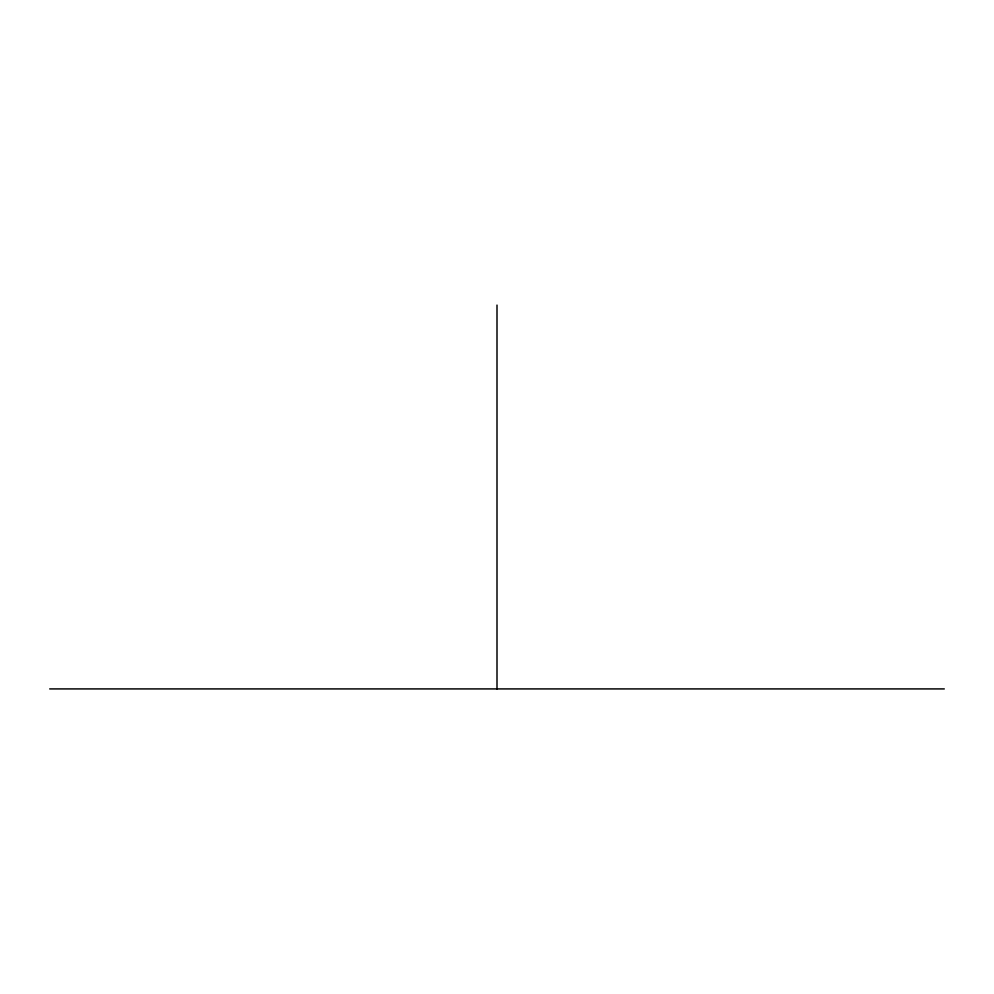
<?xml version="1.0" encoding="UTF-8"?>
<svg xmlns="http://www.w3.org/2000/svg" width="994" height="994" viewBox="0 0 994 994"><rect width="100%" height="100%" fill="white"/><g stroke="black" fill="none" stroke-linecap="round" stroke-linejoin="round"><path stroke-width="1.49" d="M49.7 688.917L944.3 688.917M497 305.083L497 688.917"/></g></svg>
